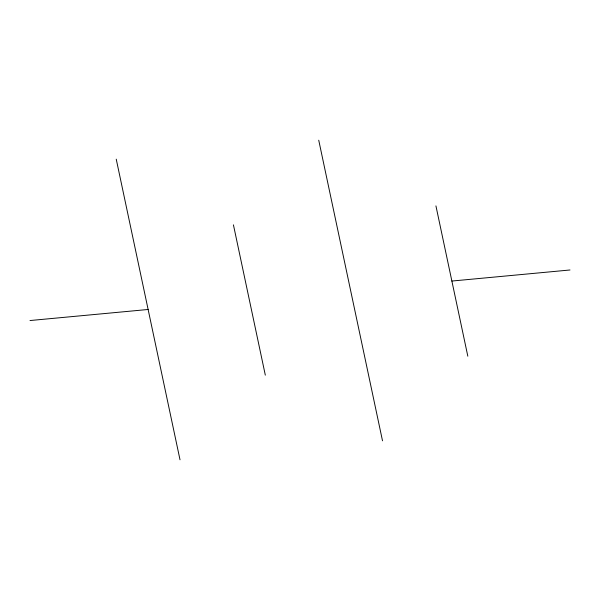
<?xml version="1.0" encoding="UTF-8"?>
<svg xmlns="http://www.w3.org/2000/svg" width="600" height="600" viewBox="0 0 600 600"><rect width="100%" height="100%" fill="white"/><g stroke="black" fill="none" stroke-linecap="round" stroke-linejoin="round"><path stroke-width="0.9" d="M30 320.535L148.125 309.48M451.875 281.048L570 269.985M435.93 205.89L467.82 356.197M318.735 140.212L382.515 440.827M233.43 224.85L265.32 375.15M116.235 159.172L180.015 459.787"/></g></svg>
